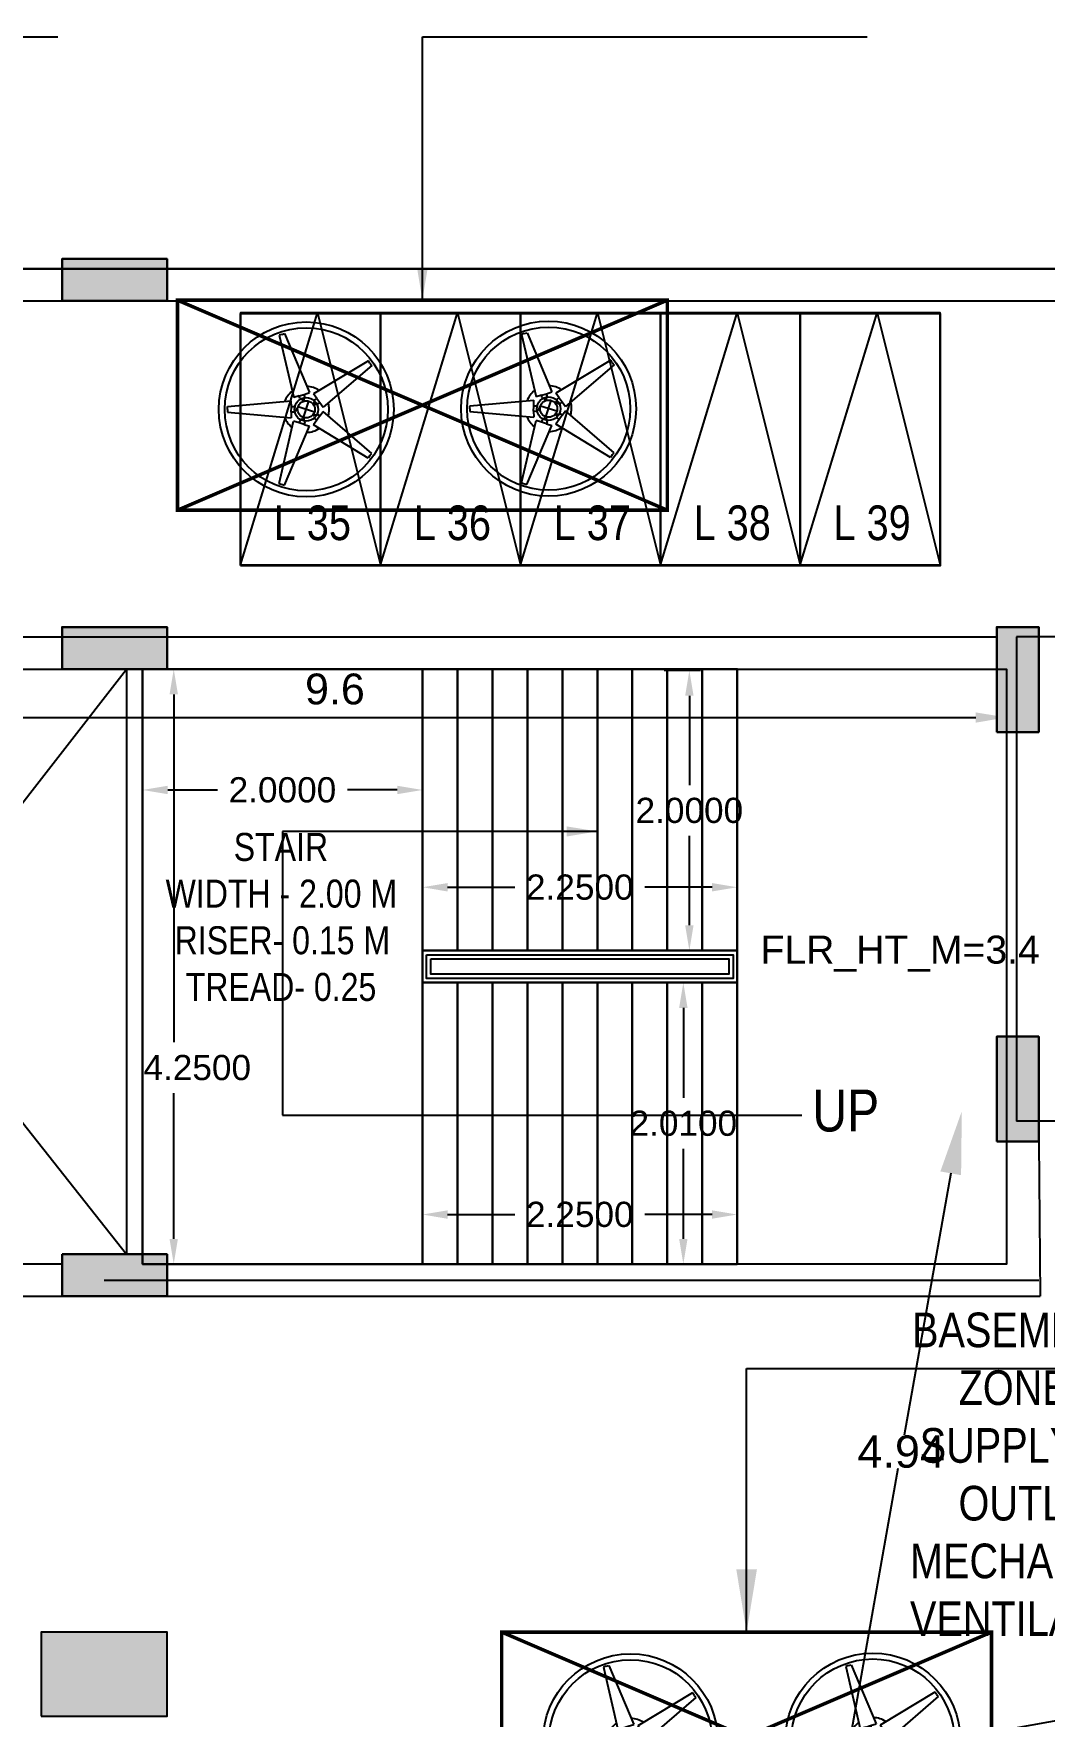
# Model space of a CAD drawing. Header units: metres. Extents: x -38 to 401, y 28 to 287.
# Drawn here: x 151.85 to 159.07, y 93.29 to 105.31 of the extents above; entities that cross this region are included whole.
import ezdxf

# ---------------------------------------------------------------- set-up
doc = ezdxf.new("R2010")
doc.units = ezdxf.units.M
doc.linetypes.add('DOT2', pattern=[0.125, 0, -0.125])
doc.linetypes.add('HIDDEN', pattern=[0.375, 0.25, -0.125])
for name, color, linetype in [('BLK_1_BASEMENT_-2_BLDG_FOOTPRINT', 1, 'Continuous'), ('BLK_1_FLR_-2_BLT_UP_AREA', 1, 'Continuous'), ('BLK_1_FLR_-2_BLT_UP_AREA_DEDUCT', 1, 'Continuous'), ('TWO_WHEELER_PARKING', 4, 'Continuous'), ('UHATCH', 8, 'Continuous')]:
    doc.layers.add(name, color=color, linetype=linetype)
for name, color, linetype, lineweight in [('BLK_1_FLR_-2_FIRESTAIR_1', 1, 'Continuous', 30), ('BLK_1_FLR_-2_FIRESTAIR_1_FLIGHT_1', 7, 'Continuous', 30), ('BLK_1_FLR_-2_FIRESTAIR_1_FLIGHT_2', 7, 'Continuous', 30), ('BLK_1_FLR_-2_FIRESTAIR_1_LANDING_1', 7, 'Continuous', 30), ('UCOLUMN', 6, 'Continuous', 30)]:
    doc.layers.add(name, color=color, linetype=linetype, lineweight=lineweight)
doc.styles.get("Standard").update_dxf_attribs({"font": 'arial.ttf'})
doc.dimstyles.new('ISO-25', dxfattribs={"dimtxt": 2.5, "dimasz": 2.5, "dimexe": 1.25, "dimexo": 0.625, "dimtad": 1, "dimtxsty": 'Standard', "dimcen": 2.5, "dimadec": 0, "dimazin": 0, "dimtfac": 1, "dimtmove": 0, "dimatfit": 3, "dimfxl": 0, "dimarcsym": 0})
doc.dimstyles.get("Standard").update_dxf_attribs({"dimtxt": 0.18, "dimasz": 0.18, "dimexe": 0.18, "dimexo": 0.0625, "dimgap": 0.09, "dimtad": 0, "dimtih": 1, "dimtoh": 1, "dimdec": 4, "dimzin": 0, "dimdsep": 46, "dimtxsty": 'Standard', "dimcen": 0.09, "dimadec": 0, "dimazin": 0, "dimtfac": 1, "dimtdec": 4, "dimtofl": 0, "dimtmove": 0, "dimatfit": 3, "dimfxl": 0, "dimtolj": 1, "dimtzin": 0, "dimarcsym": 0})
doc.dimstyles.new('STANDARD$0', dxfattribs={"dimtxt": 7, "dimasz": 3, "dimexe": 3, "dimexo": 1, "dimgap": 1.5, "dimtad": 1, "dimdec": 1, "dimzin": 1, "dimdsep": 46, "dimlunit": 4, "dimtxsty": 'Standard', "dimblk": 'OBLIQUE', "dimcen": 0.09375, "dimdle": 1, "dimclrd": 8, "dimclre": 8, "dimclrt": 7, "dimadec": 1, "dimazin": 0, "dimtfac": 1, "dimtdec": 1, "dimtix": 1, "dimtmove": 2, "dimatfit": 3, "dimldrblk": 'ARCHTICK', "dimfxl": 0, "dimfrac": 2, "dimtolj": 1, "dimtzin": 0, "dimarcsym": 0})

# ---------------------------------------------------------------- blocks, each defined once
blk = doc.blocks.new('*D239')
at = {"color": 0, "lineweight": -2}
for p, q in [((161.137, 93.613), (159.955, 93.4)), ((158.175, 93.08), (159.357, 93.293))]:
    blk.add_line(p, q, dxfattribs=at)
at = {"color": 0}
for points in [[(161.13, 93.651), (161.144, 93.575), (161.363, 93.654)], [(158.168, 93.117), (158.182, 93.042), (157.948, 93.039)]]:
    blk.add_solid(points, dxfattribs=at)
at = {"layer": 'Defpoints', "color": 0}
for p in [(161.363, 93.654), (161.429, 93.287), (158.014, 92.672)]:
    blk.add_point(p, dxfattribs=at)
at = {"color": 0, "lineweight": 25, "insert": (159.656, 93.346), "char_height": 0.23, "attachment_point": 5}
blk.add_mtext('\\A1;3.47', dxfattribs=at)
blk = doc.blocks.new('*D240')
at = {"color": 0, "lineweight": -2}
for p, q in [((158.4, 97.166), (158.067, 95.294)), ((157.693, 93.187), (158.025, 95.059))]:
    blk.add_line(p, q, dxfattribs=at)
at = {"color": 0}
for points in [[(158.326, 97.179), (158.474, 97.152), (158.479, 97.609)], [(157.619, 93.2), (157.766, 93.174), (157.614, 92.744)]]:
    blk.add_solid(points, dxfattribs=at)
at = {"layer": 'Defpoints', "color": 0}
for p in [(158.479, 97.609), (158.879, 97.537), (158.014, 92.672)]:
    blk.add_point(p, dxfattribs=at)
at = {"color": 0, "lineweight": 25, "insert": (158.046, 95.176), "char_height": 0.23, "attachment_point": 5}
blk.add_mtext('\\A1;4.94', dxfattribs=at)
blk = doc.blocks.new('1250 DIA TUBE AXIAL FAN')
for p, q in [((-20, 563), (-59, 107)), ((20, 563), (-20, 563)), ((20, 563), (21, 563)), ((21, 563), (60, 107)), ((-535, 174), (-542, 155)), ((-542, 155), (-120, -23)), ((-535, 174), (-529, 194)), ((-529, 194), (-83, 90)), ((529, 193), (83, 90)), ((542, 154), (120, -24)), ((536, 174), (529, 193)), ((536, 174), (542, 154)), ((-107, 15), (-120, -23)), ((-107, 15), (-96, 51)), ((-92, 10), (-107, 15)), ((-96, 51), (-83, 90)), ((-80, 46), (-96, 51)), ((-73, 17), (-84, 11)), ((-69, 30), (-75, 41)), ((-60, 15), (-66, 17)), ((-57, 23), (-63, 25)), ((-60, 15), (-57, 23)), ((-19, 107), (-59, 107)), ((-19, 91), (-19, 107)), ((-19, 107), (19, 107)), ((-7, 75), (-16, 84)), ((-4, 61), (-4, 68)), ((-4, 61), (4, 61)), ((4, 61), (4, 68)), ((7, 75), (16, 84)), ((19, 91), (19, 107)), ((19, 107), (60, 107)), ((57, 23), (63, 25)), ((57, 23), (60, 15)), ((60, 15), (66, 17)), ((69, 30), (75, 41)), ((73, 16), (84, 11)), ((80, 46), (96, 51)), ((96, 51), (83, 90)), ((92, 10), (107, 15)), ((96, 51), (107, 15)), ((107, 15), (120, -24)), ((-348, -443), (-111, -52)), ((-78, -76), (-111, -52)), ((-68, -62), (-78, -76)), ((-48, -97), (-78, -76)), ((-50, -56), (-62, -58)), ((-38, -84), (-48, -97)), ((-48, -97), (-15, -121)), ((-39, -47), (-43, -53)), ((-33, -52), (-39, -47)), ((-38, -65), (-37, -77)), ((-33, -52), (-37, -57)), ((48, -97), (15, -122)), ((39, -47), (33, -52)), ((33, -52), (37, -57)), ((38, -65), (36, -77)), ((38, -84), (48, -97)), ((39, -47), (43, -53)), ((78, -76), (48, -97)), ((50, -57), (62, -58)), ((68, -62), (78, -76)), ((78, -76), (111, -52)), ((347, -444), (111, -52)), ((-315, -467), (-15, -121)), ((314, -468), (15, -122)), ((-331, -455), (-348, -443)), ((-331, -455), (-315, -467)), ((331, -456), (314, -468)), ((331, -456), (347, -444))]:
    blk.add_line(p, q)
at = {"ltscale": 0.0001}
for p, q in [((-61, 0), (61, 0)), ((0, 61), (0, -61))]:
    blk.add_line(p, q, dxfattribs=at)
for radius in [625, 583, 84.3, 61.4]:
    blk.add_circle((0, 0), radius, dxfattribs=at)
for centre, major_axis, start_param, end_param in [((0, 0), (26, 162), 0.50271, 1.068087), ((0, 0), (-162, 26), 3.958461, 4.523839), ((-89, 20), (1.54, 9.7), 2.984513, 3.769911), ((-83, 36), (-9.7, 1.54), 3.769911, 4.555309), ((-69, 8), (-9.7, 1.54), 4.555309, 5.340708), ((-60, 34), (1.54, 9.7), 2.199115, 2.984513), ((-9, 91), (-9.7, 1.54), 0.15708, 0.942478), ((-14, 68), (1.54, 9.7), 4.869469, 5.654867), ((14, 68), (-9.7, 1.54), -0.628319, 0.15708), ((9, 91), (-9.7, 1.54), 2.513274, 3.298672), ((60, 34), (1.54, 9.7), 3.612832, 4.39823), ((69, 8), (-9.7, 1.54), 4.39823, 5.183628), ((83, 36), (1.54, 9.7), 0.471239, 1.256637), ((89, 20), (-9.7, 1.54), 1.256637, 2.042035), ((0, 0), (26, 162), 1.759347, 2.324724), ((-60, -68), (-9.7, 1.54), -1.256637, -0.471239), ((-51, -47), (-9.7, 1.54), 1.884956, 2.670354), ((-29, -63), (1.54, 9.7), 1.099557, 1.884956), ((-46, -78), (1.54, 9.7), 4.24115, 5.026548), ((46, -78), (-9.7, 1.54), 0, 0.785398), ((29, -63), (-9.7, 1.54), 3.141593, 3.926991), ((51, -47), (-9.7, 1.54), 0.785398, 1.570796), ((60, -68), (-9.7, 1.54), 3.926991, 4.712389), ((0, 0), (-162, 26), 2.701824, 3.267202), ((0, 0), (-162, 26), 1.445187, 2.010565)]:
    blk.add_ellipse(centre, major_axis=major_axis, ratio=1, start_param=start_param, end_param=end_param)
blk = doc.blocks.new('EXHAUST')
at = {"linetype": 'HIDDEN', "ltscale": 2000, "const_width": 25}
blk.add_lwpolyline([(2295833, -1583280), (2292333, -1583280), (2292333, -1581780), (2295833, -1581780)], close=True, dxfattribs=at)
for points in [[(2295833, -1581780), (2292333, -1583280)], [(2292333, -1581780), (2295833, -1583280)]]:
    blk.add_lwpolyline(points, dxfattribs=at)
at = {"rotation": 162.0287844964822}
for p in [(2293253, -1582560), (2294985, -1582555)]:
    blk.add_blockref('1250 DIA TUBE AXIAL FAN', p, dxfattribs=at)
blk = doc.blocks.new('900 X 900')
at = {"linetype": 'Continuous'}
h = blk.add_hatch(color=256, dxfattribs=at)
h.dxf.hatch_style = 1
h.paths.add_polyline_path([(0, 150), (900, 150), (900, 750), (0, 750)])
blk.add_lwpolyline([(0, 150), (900, 150), (900, 750), (0, 750)], close=True, dxfattribs=at)
blk = doc.blocks.new('300 x 750')
at = {"layer": 'UHATCH', "linetype": 'Continuous'}
h = blk.add_hatch(color=256, dxfattribs=at)
h.dxf.hatch_style = 1
h.paths.add_polyline_path([(750, 0), (750, 300), (0, 300), (0, 0)])
at = {"layer": 'UCOLUMN', "linetype": 'Continuous'}
blk.add_lwpolyline([(0, 300), (0, 0), (750, 0), (750, 300)], close=True, dxfattribs=at)
blk = doc.blocks.new('CXBCCB')
at = {"linetype": 'Continuous', "xscale": -1, "rotation": 180}
for p in [(-15840, 41260), (-15840, 38630)]:
    blk.add_blockref('300 x 750', p, dxfattribs=at)
at = {"linetype": 'Continuous', "rotation": 90.00000000242422}
for p in [(-8860, 37880), (-8860, 34955)]:
    blk.add_blockref('300 x 750', p, dxfattribs=at)
at = {"linetype": 'Continuous'}
for name, p in [('300 x 750', (-15840, 33850)), ('900 X 900', (-15990, 30700))]:
    blk.add_blockref(name, p, dxfattribs=at)
blk = doc.blocks.new('*D305')
at = {"color": 0, "lineweight": -2}
for p, q in [((146.794, 107.909), (156.194, 107.909)), ((167.429, 107.909), (158.03, 107.909))]:
    blk.add_line(p, q, dxfattribs=at)
at = {"color": 0}
for points in [[(146.794, 107.947), (146.794, 107.87), (146.564, 107.909)], [(167.429, 107.947), (167.429, 107.87), (167.659, 107.909)]]:
    blk.add_solid(points, dxfattribs=at)
at = {"layer": 'Defpoints', "color": 0}
for p in [(167.659, 107.909), (167.659, 103.395), (146.564, 103.312)]:
    blk.add_point(p, dxfattribs=at)
at = {"color": 0, "lineweight": 25, "insert": (157.112, 107.909), "char_height": 0.25, "attachment_point": 5}
blk.add_mtext('\\A1;21.0950', dxfattribs=at)
blk = doc.blocks.new('*D695')
at = {"color": 0, "linetype": 'DOT2', "lineweight": -2}
for p, q in [((149.199, 100.422), (149.199, 99.172)), ((158.799, 100.422), (158.799, 99.172))]:
    blk.add_line(p, q, dxfattribs=at)
at = {"color": 0, "lineweight": -2}
blk.add_line((149.419, 100.422), (158.579, 100.422), dxfattribs=at)
at = {"color": 0}
for points in [[(149.419, 100.458), (149.419, 100.385), (149.199, 100.422)], [(158.579, 100.458), (158.579, 100.385), (158.799, 100.422)]]:
    blk.add_solid(points, dxfattribs=at)
at = {"layer": 'Defpoints', "color": 0}
for p in [(149.199, 100.767), (158.799, 100.767), (158.799, 100.422)]:
    blk.add_point(p, dxfattribs=at)
at = {"color": 0, "insert": (153.999, 100.624), "char_height": 0.22, "attachment_point": 5}
blk.add_mtext('9.6', dxfattribs=at)
blk = doc.blocks.new('*D1118')
at = {"layer": 'BLK_1_FLR_-2_FIRESTAIR_1_LANDING_1', "color": 0, "linetype": 'Continuous', "lineweight": -2}
for p, q in [((152.624, 99.856), (152.624, 100.084)), ((154.624, 99.856), (154.624, 100.084))]:
    blk.add_line(p, q, dxfattribs=at)
at = {"layer": 'BLK_1_FLR_-2_FIRESTAIR_1_LANDING_1', "color": 0, "lineweight": -2}
for p, q in [((152.804, 99.904), (153.16, 99.904)), ((154.444, 99.904), (154.089, 99.904))]:
    blk.add_line(p, q, dxfattribs=at)
at = {"layer": 'BLK_1_FLR_-2_FIRESTAIR_1_LANDING_1', "color": 0, "linetype": 'Continuous'}
for points in [[(152.804, 99.934), (152.804, 99.874), (152.624, 99.904)], [(154.444, 99.934), (154.444, 99.874), (154.624, 99.904)]]:
    blk.add_solid(points, dxfattribs=at)
at = {"layer": 'Defpoints', "color": 0, "linetype": 'Continuous'}
for p in [(154.624, 99.904), (152.624, 99.793), (154.624, 99.793)]:
    blk.add_point(p, dxfattribs=at)
at = {"layer": 'BLK_1_FLR_-2_FIRESTAIR_1_LANDING_1', "color": 0, "linetype": 'Continuous', "insert": (153.624, 99.904), "char_height": 0.18, "attachment_point": 5}
blk.add_mtext('\\A1;2.0000', dxfattribs=at)
blk = doc.blocks.new('*D1173')
at = {"layer": 'BLK_1_FLR_-2_FIRESTAIR_1_FLIGHT_1', "color": 0, "linetype": 'Continuous', "lineweight": -2}
for p, q in [((154.624, 96.58), (154.624, 97.051)), ((156.874, 96.58), (156.874, 97.051)), ((154.804, 96.871), (155.285, 96.871)), ((156.694, 96.871), (156.214, 96.871))]:
    blk.add_line(p, q, dxfattribs=at)
at = {"layer": 'BLK_1_FLR_-2_FIRESTAIR_1_FLIGHT_1', "color": 0, "linetype": 'Continuous'}
for points in [[(154.804, 96.901), (154.804, 96.841), (154.624, 96.871)], [(156.694, 96.901), (156.694, 96.841), (156.874, 96.871)]]:
    blk.add_solid(points, dxfattribs=at)
at = {"layer": 'Defpoints', "color": 0, "linetype": 'Continuous'}
for p in [(156.874, 96.871), (154.624, 96.517), (156.874, 96.517)]:
    blk.add_point(p, dxfattribs=at)
at = {"layer": 'BLK_1_FLR_-2_FIRESTAIR_1_FLIGHT_1', "color": 0, "linetype": 'Continuous', "insert": (155.749, 96.871), "char_height": 0.18, "attachment_point": 5}
blk.add_mtext('\\A1;2.2500', dxfattribs=at)
blk = doc.blocks.new('*D1174')
at = {"layer": 'BLK_1_FLR_-2_FIRESTAIR_1_FLIGHT_2', "color": 0, "linetype": 'Continuous', "lineweight": -2}
for p, q in [((154.624, 98.82), (154.624, 99.389)), ((156.874, 98.82), (156.874, 99.389)), ((154.804, 99.209), (155.285, 99.209)), ((156.694, 99.209), (156.214, 99.209))]:
    blk.add_line(p, q, dxfattribs=at)
at = {"layer": 'BLK_1_FLR_-2_FIRESTAIR_1_FLIGHT_2', "color": 0, "linetype": 'Continuous'}
for points in [[(154.804, 99.239), (154.804, 99.179), (154.624, 99.209)], [(156.694, 99.239), (156.694, 99.179), (156.874, 99.209)]]:
    blk.add_solid(points, dxfattribs=at)
at = {"layer": 'Defpoints', "color": 0, "linetype": 'Continuous'}
for p in [(156.874, 99.209), (154.624, 98.757), (156.874, 98.757)]:
    blk.add_point(p, dxfattribs=at)
at = {"layer": 'BLK_1_FLR_-2_FIRESTAIR_1_FLIGHT_2', "color": 0, "linetype": 'Continuous', "insert": (155.749, 99.209), "char_height": 0.18, "attachment_point": 5}
blk.add_mtext('\\A1;2.2500', dxfattribs=at)
blk = doc.blocks.new('*D1175')
at = {"layer": 'BLK_1_FLR_-2_FIRESTAIR_1_FLIGHT_1', "color": 0, "linetype": 'Continuous', "lineweight": -2}
for p, q in [((156.612, 98.527), (156.309, 98.527)), ((156.489, 98.347), (156.489, 97.704)), ((156.489, 96.697), (156.489, 97.341)), ((156.612, 96.517), (156.309, 96.517))]:
    blk.add_line(p, q, dxfattribs=at)
at = {"layer": 'BLK_1_FLR_-2_FIRESTAIR_1_FLIGHT_1', "color": 0, "linetype": 'Continuous'}
for points in [[(156.459, 98.347), (156.519, 98.347), (156.489, 98.527)], [(156.459, 96.697), (156.519, 96.697), (156.489, 96.517)]]:
    blk.add_solid(points, dxfattribs=at)
at = {"layer": 'Defpoints', "color": 0, "linetype": 'Continuous'}
for p in [(156.674, 98.527), (156.489, 96.517), (156.674, 96.517)]:
    blk.add_point(p, dxfattribs=at)
at = {"layer": 'BLK_1_FLR_-2_FIRESTAIR_1_FLIGHT_1', "color": 0, "linetype": 'Continuous', "insert": (156.489, 97.522), "char_height": 0.18, "attachment_point": 5}
blk.add_mtext('\\A1;2.0100', dxfattribs=at)
blk = doc.blocks.new('*D1176')
at = {"layer": 'BLK_1_FLR_-2_FIRESTAIR_1_FLIGHT_2', "color": 0, "linetype": 'Continuous', "lineweight": -2}
for p, q in [((156.612, 100.757), (156.352, 100.757)), ((156.532, 100.577), (156.532, 99.939)), ((156.532, 98.937), (156.532, 99.576)), ((156.612, 98.757), (156.352, 98.757))]:
    blk.add_line(p, q, dxfattribs=at)
at = {"layer": 'BLK_1_FLR_-2_FIRESTAIR_1_FLIGHT_2', "color": 0, "linetype": 'Continuous'}
for points in [[(156.502, 100.577), (156.562, 100.577), (156.532, 100.757)], [(156.502, 98.937), (156.562, 98.937), (156.532, 98.757)]]:
    blk.add_solid(points, dxfattribs=at)
at = {"layer": 'Defpoints', "color": 0, "linetype": 'Continuous'}
for p in [(156.532, 100.757), (156.674, 100.757), (156.674, 98.757)]:
    blk.add_point(p, dxfattribs=at)
at = {"layer": 'BLK_1_FLR_-2_FIRESTAIR_1_FLIGHT_2', "color": 0, "linetype": 'Continuous', "insert": (156.532, 99.757), "char_height": 0.18, "attachment_point": 5}
blk.add_mtext('\\A1;2.0000', dxfattribs=at)
blk = doc.blocks.new('*D1177')
at = {"layer": 'BLK_1_FLR_-2_FIRESTAIR_1_LANDING_1', "color": 0, "linetype": 'Continuous', "lineweight": -2}
for p, q in [((152.687, 100.767), (153.027, 100.767)), ((152.687, 96.517), (153.027, 96.517))]:
    blk.add_line(p, q, dxfattribs=at)
at = {"layer": 'BLK_1_FLR_-2_FIRESTAIR_1_LANDING_1', "color": 0, "lineweight": -2}
for p, q in [((152.847, 100.587), (152.847, 98.102)), ((152.847, 96.697), (152.847, 97.738))]:
    blk.add_line(p, q, dxfattribs=at)
at = {"layer": 'BLK_1_FLR_-2_FIRESTAIR_1_LANDING_1', "color": 0, "linetype": 'Continuous'}
for points in [[(152.817, 100.587), (152.877, 100.587), (152.847, 100.767)], [(152.817, 96.697), (152.877, 96.697), (152.847, 96.517)]]:
    blk.add_solid(points, dxfattribs=at)
at = {"layer": 'Defpoints', "color": 0, "linetype": 'Continuous'}
for p in [(152.624, 100.767), (152.624, 96.517), (152.847, 96.517)]:
    blk.add_point(p, dxfattribs=at)
at = {"layer": 'BLK_1_FLR_-2_FIRESTAIR_1_LANDING_1', "color": 0, "linetype": 'Continuous', "insert": (153.015, 97.92), "char_height": 0.18, "attachment_point": 5}
blk.add_mtext('\\A1;4.2500', dxfattribs=at)

msp = doc.modelspace()

# ---------------------------------------------------------------- linework, layer by layer
at = {"lineweight": 25}
for p, q in [((146.33941, 103.62742), (161.42941, 103.62742)), ((146.56941, 103.39742), (161.42941, 103.39742)), ((158.86941, 100.99742), (158.86941, 97.53742)), ((161.72941, 100.99742), (158.86941, 100.99742)), ((161.72941, 97.53742), (158.86941, 97.53742))]:
    msp.add_line(p, q, dxfattribs=at)
at = {"color": 7, "lineweight": 25}
for p, q in [((148.96941, 100.99742), (158.72941, 100.99742)), ((149.19941, 96.51742), (152.50943, 100.76742)), ((149.20941, 100.75742), (152.50943, 96.58742)), ((148.96941, 96.28742), (152.34941, 96.28742)), ((152.34941, 96.40242), (159.02941, 96.40242)), ((152.57441, 96.28742), (159.03873, 96.28742))]:
    msp.add_line(p, q, dxfattribs=at)
for p, q in [((152.50943, 100.76742), (152.50943, 96.58742)), ((152.62443, 100.76742), (152.62443, 96.58742)), ((154.62443, 100.76742), (154.62443, 98.64242)), ((154.87443, 100.76742), (154.87443, 98.75742)), ((155.12443, 100.76742), (155.12443, 98.75742)), ((155.37443, 100.76742), (155.37443, 98.75742)), ((155.62443, 100.76742), (155.62443, 98.75742)), ((155.87443, 100.76742), (155.87443, 98.75742)), ((156.12443, 100.76742), (156.12443, 98.75742)), ((156.37443, 100.76742), (156.37443, 98.75742)), ((156.62443, 100.76742), (156.62443, 98.75742)), ((154.62443, 98.75742), (156.87443, 98.75742)), ((154.62443, 96.51742), (154.62443, 98.64242)), ((156.87443, 96.51742), (156.87443, 98.64242)), ((154.62443, 98.52742), (156.87443, 98.52742)), ((154.87443, 96.51742), (154.87443, 98.52742)), ((155.12443, 96.51742), (155.12443, 98.52742)), ((155.37443, 96.51742), (155.37443, 98.52742)), ((155.62443, 96.51742), (155.62443, 98.52742)), ((155.87443, 96.51742), (155.87443, 98.52742)), ((156.12443, 96.51742), (156.12443, 98.52742)), ((156.37443, 96.51742), (156.37443, 98.52742)), ((156.62443, 96.51742), (156.62443, 98.52742)), ((153.62443, 97.57992), (157.33642, 97.57992)), ((159.02939, 97.39276), (159.03873, 96.28742))]:
    msp.add_line(p, q)
at = {"lineweight": 25}
for points in [[(153.32478, 101.51242), (154.32478, 101.51242), (154.32478, 103.31242), (153.32478, 103.31242)], [(154.32478, 101.51242), (155.32478, 101.51242), (155.32478, 103.31242), (154.32478, 103.31242)], [(155.32478, 101.51242), (156.32478, 101.51242), (156.32478, 103.31242), (155.32478, 103.31242)], [(156.32478, 101.51242), (157.32478, 101.51242), (157.32478, 103.31242), (156.32478, 103.31242)], [(157.32478, 101.51242), (158.32478, 101.51242), (158.32478, 103.31242), (157.32478, 103.31242)]]:
    msp.add_lwpolyline(points, close=True, dxfattribs=at)
for points in [[(153.32478, 101.51242), (153.87478, 103.31242), (154.32478, 101.51242)], [(154.32478, 101.51242), (154.87478, 103.31242), (155.32478, 101.51242)], [(155.32478, 101.51242), (155.87478, 103.31242), (156.32478, 101.51242)], [(156.32478, 101.51242), (156.87478, 103.31242), (157.32478, 101.51242)], [(157.32478, 101.51242), (157.87478, 103.31242), (158.32478, 101.51242)]]:
    msp.add_lwpolyline(points, dxfattribs=at)
at = {"color": 7, "lineweight": 25}
msp.add_lwpolyline([(152.04941, 96.51742), (149.19941, 96.51742), (149.19941, 100.76742), (158.79941, 100.76742), (158.79941, 96.51742), (152.79941, 96.51742)], dxfattribs=at)
for points in [[(154.62443, 98.75742), (156.87443, 98.75742), (156.87443, 98.52742), (154.62443, 98.52742)], [(154.65443, 98.72742), (156.84443, 98.72742), (156.84443, 98.55742), (154.65443, 98.55742)], [(154.68443, 98.69742), (156.81443, 98.69742), (156.81443, 98.58742), (154.68443, 98.58742)]]:
    msp.add_lwpolyline(points, close=True)
at = {"layer": 'BLK_1_BASEMENT_-2_BLDG_FOOTPRINT', "color": 1, "lineweight": 30}
msp.add_lwpolyline([(173.84897, 93.51492), (167.88941, 93.51492), (167.88941, 103.62742), (146.33941, 103.62742), (146.33941, 100.46499, -0.41420868), (146.08941, 100.21499), (141.56442, 100.21491, 0.41416154), (141.31442, 99.96495), (141.30941, 68.80742), (141.31441, 44.30913), (167.88941, 44.30913), (167.88941, 58.75742), (172.11023, 58.75742, 0.39869961), (172.35987, 58.99411), (173.86527, 87.23401), (174.09879, 93.25523, 0.42561312)], format="xyb", close=True, dxfattribs=at)
at = {"layer": 'BLK_1_FLR_-2_BLT_UP_AREA', "color": 12, "lineweight": 30}
msp.add_lwpolyline([(173.84897, 93.51492), (167.88941, 93.51492), (167.88941, 103.62742), (146.33941, 103.62742), (146.33941, 100.46499, -0.41420868), (146.08941, 100.21499), (141.56442, 100.21491, 0.41416154), (141.31442, 99.96495), (141.30941, 68.80742), (141.31441, 44.30913), (167.88941, 44.30913), (167.88941, 58.75742), (172.11023, 58.75742, 0.39869961), (172.35987, 58.99411), (173.86527, 87.23401), (174.09879, 93.25523, 0.42561312)], format="xyb", close=True, dxfattribs=at)
at = {"layer": 'BLK_1_FLR_-2_BLT_UP_AREA_DEDUCT', "color": 12, "lineweight": 30}
msp.add_lwpolyline([(173.84897, 93.51492), (167.88941, 93.51492), (167.88941, 103.62742), (146.33941, 103.62742), (146.33941, 100.46499, -0.41420868), (146.08941, 100.21499), (141.56442, 100.21491, 0.41416154), (141.31442, 99.96495), (141.30941, 68.80742), (141.31441, 44.30913), (167.88941, 44.30913), (167.88941, 58.75742), (172.11023, 58.75742, 0.39869961), (172.35987, 58.99411), (173.86527, 87.23401), (174.09879, 93.25523, 0.42561312)], format="xyb", close=True, dxfattribs=at)
at = {"layer": 'BLK_1_FLR_-2_FIRESTAIR_1', "linetype": 'Continuous'}
msp.add_lwpolyline([(152.62443, 100.76742), (156.87443, 100.76742), (156.87443, 96.51742), (152.62443, 96.51742)], close=True, dxfattribs=at)
at = {"layer": 'BLK_1_FLR_-2_FIRESTAIR_1_FLIGHT_1', "color": 7, "linetype": 'Continuous'}
for p, q in [((154.62443, 96.51742), (154.62443, 98.52742)), ((154.87443, 96.51742), (154.87443, 98.52742)), ((155.12443, 96.51742), (155.12443, 98.52742)), ((155.37443, 96.51742), (155.37443, 98.52742)), ((155.62443, 96.51742), (155.62443, 98.52742)), ((155.87443, 96.51742), (155.87443, 98.52742)), ((156.12443, 96.51742), (156.12443, 98.52742)), ((156.37443, 96.51742), (156.37443, 98.52742)), ((156.62443, 96.51742), (156.62443, 98.52742)), ((156.87443, 96.51742), (156.87443, 98.52742))]:
    msp.add_line(p, q, dxfattribs=at)
msp.add_lwpolyline([(154.62443, 98.52742), (156.87443, 98.52742), (156.87443, 96.51742), (154.62443, 96.51742)], close=True, dxfattribs=at)
at = {"layer": 'BLK_1_FLR_-2_FIRESTAIR_1_FLIGHT_2', "color": 7, "linetype": 'Continuous'}
for p, q in [((154.62443, 100.75742), (154.62443, 98.74742)), ((154.87443, 100.76742), (154.87443, 98.75742)), ((155.12443, 100.76742), (155.12443, 98.75742)), ((155.37443, 100.76742), (155.37443, 98.75742)), ((155.62443, 100.76742), (155.62443, 98.75742)), ((155.87443, 100.76742), (155.87443, 98.75742)), ((156.12443, 100.76742), (156.12443, 98.75742)), ((156.37443, 100.76742), (156.37443, 98.75742)), ((156.62443, 100.76742), (156.62443, 98.75742)), ((156.87443, 100.75742), (156.87443, 98.75742))]:
    msp.add_line(p, q, dxfattribs=at)
msp.add_lwpolyline([(154.62443, 100.76742), (156.87443, 100.76742), (156.87443, 98.75742), (154.62443, 98.75742)], close=True, dxfattribs=at)
at = {"layer": 'BLK_1_FLR_-2_FIRESTAIR_1_LANDING_1'}
msp.add_lwpolyline([(152.62443, 100.76742), (154.62443, 100.76742), (154.62443, 96.51742), (152.62443, 96.51742)], close=True, dxfattribs=at)
at = {"layer": 'TWO_WHEELER_PARKING', "color": 2, "lineweight": 30}
for points in [[(153.32478, 101.50746), (154.32478, 101.50746), (154.32478, 103.30746), (153.32478, 103.30746)], [(154.32478, 101.50746), (155.32478, 101.50746), (155.32478, 103.30746), (154.32478, 103.30746)], [(155.32478, 101.50746), (156.32478, 101.50746), (156.32478, 103.30746), (155.32478, 103.30746)], [(156.32478, 101.50746), (157.32478, 101.50746), (157.32478, 103.30746), (156.32478, 103.30746)], [(157.32478, 101.50746), (158.32478, 101.50746), (158.32478, 103.30746), (157.32478, 103.30746)]]:
    msp.add_lwpolyline(points, close=True, dxfattribs=at)

# ---------------------------------------------------------------- block references
at = {"lineweight": 25, "xscale": 0.001, "yscale": 0.001, "zscale": 0.001}
for name, p in [('CXBCCB', (167.88941, 62.43742)), ('CXBCCB', (167.88941, 62.43742)), ('EXHAUST', (-2139.45888, 1685.18285)), ('EXHAUST', (-2137.14182, 1675.66785))]:
    msp.add_blockref(name, p, dxfattribs=at)

# ---------------------------------------------------------------- texts
at = {"lineweight": 25, "char_height": 0.2475, "attachment_point": 1}
for s, insert, width in [('{\\fArial Narrow|b0|i0|c0|p34;\\W1.6158; \\W1;L 35 }', (153.43437, 101.9364), 0.7746036), ('{\\fArial Narrow|b0|i0|c0|p34;\\W1.62651; \\W1;L 36 }', (154.43437, 101.9364), 0.7746036), ('{\\fArial Narrow|b0|i0|c0|p34;\\W1.62651; \\W1;L 37 }', (155.43437, 101.9364), 0.7746036), ('{\\fArial Narrow|b0|i0|c0|p34;\\W1.62222; \\W1;L 38 }', (156.43437, 101.9364), 0.7746036), ('{\\fArial Narrow|b0|i0|c0|p34;\\W1.62222; \\W1;L 39 }', (157.43437, 101.9364), 0.7746036), ('{\\fArial Narrow|b0|i0|c0|p34;\\W5.68397;  \\W1;\\P{\\W0.170947; }BASEMENT-II\\P{\\W4.408634; }ZONE- 2\\P{\\W0.882938; }SUPPLY AIR \\P{\\W4.398998; }OUTLET \\PMECHANICAL \\PVENTILATION}', (158.10867, 96.58319), 1.7925458)]:
    msp.add_mtext(s, dxfattribs=dict(at, insert=insert, width=width))
at = {"color": 7, "lineweight": 25, "width": 1.8424125, "attachment_point": 1}
for s, insert, char_height in [('{\\fArial Narrow|b0|i0|c0|p34;\\W9.27075; \\W1;STAIR\\P{\\W1.631566; }WIDTH - 2.00 M\\P{\\W2.642273; }RISER- 0.15 M\\P{\\W3.888526; }TREAD- 0.25}', (152.68509, 99.59717, -12.79858), 0.2), ('{\\fArial Narrow|b0|i0|c0|p34;\\W7.36002; \\W1;UP}', (156.70803, 97.7642), 0.3)]:
    msp.add_mtext(s, dxfattribs=dict(at, insert=insert, char_height=char_height))
at = {"layer": 'BLK_1_FLR_-2_FIRESTAIR_1', "linetype": 'Continuous', "insert": (158.03845, 98.86353), "char_height": 0.2, "width": 1.9016385, "attachment_point": 2}
msp.add_mtext('FLR_HT_M=3.4', dxfattribs=at)

# ---------------------------------------------------------------- dimensions: what is measured, and where the dimension line sits
at = {"lineweight": 25}
dim = msp.add_linear_dim(base=(167.65941, 107.90856), p1=(146.56441, 103.31242), p2=(167.65941, 103.39492), dimstyle='Standard', override={"dimscale": 1, "dimtxt": 0.25, "dimasz": 0.23, "dimgap": 0.3, "dimpost": '\\X', "dimse1": 1, "dimse2": 1, "dimtmove": 1, "dimfxl": 25.4}, dxfattribs=at)
dim.commit()
dim.dimension.update_dxf_attribs({"geometry": '*D305', "text_midpoint": (157.11191, 107.90856)})
dim = msp.add_aligned_dim(p1=(149.19941, 100.76742), p2=(158.79941, 100.76742), distance=-0.34578, dimstyle='ISO-25', override={"dimtxt": 0.22, "dimasz": 0.22, "dimgap": 0.09, "dimdsep": 46, "dimcen": 1, "dimfxl": 0, "dimfxlon": 1, "dimarcsym": 1})
dim.commit()
dim.dimension.update_dxf_attribs({"geometry": '*D695', "text_midpoint": (153.99941, 100.62396)})
dim = msp.add_linear_dim(base=(158.47882, 97.60865), p1=(158.01441, 92.67242), p2=(158.87941, 97.53742), angle=79.918134, text='4.94', dimstyle='Standard', override={"dimscale": 1, "dimtxt": 0.23, "dimasz": 0.45, "dimgap": 0, "dimse1": 1, "dimse2": 1, "dimtmove": 1}, dxfattribs=at)
dim.commit()
dim.dimension.update_dxf_attribs({"geometry": '*D240', "text_midpoint": (158.04632, 95.17615), "dimtype": 129})
dim = msp.add_aligned_dim(p1=(158.01441, 92.67242), p2=(161.42941, 93.28742), distance=0.37233, text='3.47', dimstyle='Standard', override={"dimscale": 1, "dimtxt": 0.23, "dimasz": 0.23, "dimgap": 0, "dimse1": 1, "dimse2": 1, "dimtmove": 1}, dxfattribs=at)
dim.commit()
dim.dimension.update_dxf_attribs({"geometry": '*D239', "text_midpoint": (159.65592, 93.34636)})
at = {"layer": 'BLK_1_FLR_-2_FIRESTAIR_1_FLIGHT_1', "color": 2, "linetype": 'Continuous'}
dim = msp.add_linear_dim(base=(156.48944, 96.51742), p1=(156.67443, 98.52742), p2=(156.67443, 96.51742), angle=90, dimstyle='STANDARD$0', override={"dimtxt": 0.18, "dimasz": 0.18, "dimexe": 0.18, "dimexo": 0.0625, "dimgap": 0.09, "dimtad": 0, "dimtih": 1, "dimtoh": 1, "dimdec": 4, "dimzin": 0, "dimlunit": 2, "dimpost": '', "dimcen": 0.09, "dimdle": 0, "dimclrd": 0, "dimclre": 0, "dimclrt": 0, "dimadec": 0, "dimtdec": 4, "dimtix": 0, "dimtofl": 0, "dimtmove": 0, "dimfrac": 0}, dxfattribs=at)
dim.commit()
dim.dimension.update_dxf_attribs({"geometry": '*D1175', "text_midpoint": (156.48944, 97.52242)})
at = {"layer": 'BLK_1_FLR_-2_FIRESTAIR_1_FLIGHT_1', "color": 1, "linetype": 'Continuous'}
dim = msp.add_linear_dim(base=(156.87443, 96.8713), p1=(154.62443, 96.51742), p2=(156.87443, 96.51742), dimstyle='STANDARD$0', override={"dimtxt": 0.18, "dimasz": 0.18, "dimexe": 0.18, "dimexo": 0.0625, "dimgap": 0.09, "dimtad": 0, "dimtih": 1, "dimtoh": 1, "dimdec": 4, "dimzin": 0, "dimlunit": 2, "dimpost": '', "dimcen": 0.09, "dimdle": 0, "dimclrd": 0, "dimclre": 0, "dimclrt": 0, "dimadec": 0, "dimtdec": 4, "dimtix": 0, "dimtofl": 0, "dimtmove": 0, "dimfrac": 0}, dxfattribs=at)
dim.commit()
dim.dimension.update_dxf_attribs({"geometry": '*D1173', "text_midpoint": (155.74943, 96.8713)})
at = {"layer": 'BLK_1_FLR_-2_FIRESTAIR_1_FLIGHT_2', "color": 2, "linetype": 'Continuous'}
dim = msp.add_linear_dim(base=(156.53177, 100.75742), p1=(156.67443, 98.75742), p2=(156.67443, 100.75742), angle=90, dimstyle='STANDARD$0', override={"dimtxt": 0.18, "dimasz": 0.18, "dimexe": 0.18, "dimexo": 0.0625, "dimgap": 0.09, "dimtad": 0, "dimtih": 1, "dimtoh": 1, "dimdec": 4, "dimzin": 0, "dimlunit": 2, "dimpost": '', "dimcen": 0.09, "dimdle": 0, "dimclrd": 0, "dimclre": 0, "dimclrt": 0, "dimadec": 0, "dimtdec": 4, "dimtix": 0, "dimtofl": 0, "dimtmove": 0, "dimfrac": 0}, dxfattribs=at)
dim.commit()
dim.dimension.update_dxf_attribs({"geometry": '*D1176', "text_midpoint": (156.53177, 99.75742)})
at = {"layer": 'BLK_1_FLR_-2_FIRESTAIR_1_FLIGHT_2', "color": 1, "linetype": 'Continuous'}
dim = msp.add_linear_dim(base=(156.87443, 99.20884), p1=(154.62443, 98.75742), p2=(156.87443, 98.75742), dimstyle='STANDARD$0', override={"dimtxt": 0.18, "dimasz": 0.18, "dimexe": 0.18, "dimexo": 0.0625, "dimgap": 0.09, "dimtad": 0, "dimtih": 1, "dimtoh": 1, "dimdec": 4, "dimzin": 0, "dimlunit": 2, "dimpost": '', "dimcen": 0.09, "dimdle": 0, "dimclrd": 0, "dimclre": 0, "dimclrt": 0, "dimadec": 0, "dimtdec": 4, "dimtix": 0, "dimtofl": 0, "dimtmove": 0, "dimfrac": 0}, dxfattribs=at)
dim.commit()
dim.dimension.update_dxf_attribs({"geometry": '*D1174', "text_midpoint": (155.74943, 99.20884)})
at = {"layer": 'BLK_1_FLR_-2_FIRESTAIR_1_LANDING_1', "color": 1, "linetype": 'Continuous'}
dim = msp.add_linear_dim(base=(152.84706, 96.51742), p1=(152.62443, 100.76742), p2=(152.62443, 96.51742), angle=90, dimstyle='STANDARD$0', override={"dimtxt": 0.18, "dimasz": 0.18, "dimexe": 0.18, "dimexo": 0.0625, "dimgap": 0.09, "dimtad": 0, "dimtih": 1, "dimtoh": 1, "dimdec": 4, "dimzin": 0, "dimlunit": 2, "dimpost": '', "dimcen": 0.09, "dimdle": 0, "dimclrd": 0, "dimclre": 0, "dimclrt": 0, "dimadec": 0, "dimtdec": 4, "dimtix": 0, "dimtofl": 0, "dimtmove": 1, "dimfxl": 5, "dimfrac": 0}, dxfattribs=at)
dim.commit()
dim.dimension.update_dxf_attribs({"geometry": '*D1177', "text_midpoint": (153.01533, 97.92005), "dimtype": 160})
at = {"layer": 'BLK_1_FLR_-2_FIRESTAIR_1_LANDING_1', "color": 2, "linetype": 'Continuous'}
dim = msp.add_linear_dim(base=(154.62443, 99.90393), p1=(152.62443, 99.79313), p2=(154.62443, 99.79313), dimstyle='STANDARD$0', override={"dimtxt": 0.18, "dimasz": 0.18, "dimexe": 0.18, "dimexo": 0.0625, "dimgap": 0.09, "dimtad": 0, "dimtih": 1, "dimtoh": 1, "dimdec": 4, "dimzin": 0, "dimlunit": 2, "dimpost": '', "dimcen": 0.09, "dimdle": 0, "dimclrd": 0, "dimclre": 0, "dimclrt": 0, "dimadec": 0, "dimtdec": 4, "dimtix": 0, "dimtofl": 0, "dimtmove": 1, "dimfxl": 5, "dimfrac": 0}, dxfattribs=at)
dim.commit()
dim.dimension.update_dxf_attribs({"geometry": '*D1118', "text_midpoint": (153.62443, 99.90393)})

# ---------------------------------------------------------------- leaders
at = {"lineweight": 25}
for points, override in [([(148.83911, 103.40242), (148.83911, 105.28497), (152.01771, 105.28497)], {"dimscale": 1, "dimtxt": 0.23, "dimasz": 0.23, "dimgap": 0, "dimse1": 1, "dimse2": 1, "dimtmove": 1}), ([(154.6241, 103.40242), (154.6241, 105.28497), (157.8027, 105.28497)], {"dimscale": 1, "dimtxt": 0.23, "dimasz": 0.23, "dimgap": 0, "dimse1": 1, "dimse2": 1, "dimtmove": 1}), ([(156.94117, 93.88742), (156.94117, 95.76997), (160.11976, 95.76997)], {"dimscale": 1, "dimtxt": 0.23, "dimasz": 0.45, "dimgap": 0, "dimse1": 1, "dimse2": 1, "dimtmove": 1})]:
    msp.add_leader(points, dimstyle='Standard', override=override, dxfattribs=at)
msp.add_leader([(155.87443, 99.60785), (153.62443, 99.60785), (153.62443, 97.57992)], dimstyle='ISO-25', override={"dimtxt": 0.22, "dimasz": 0.22, "dimgap": 0.09, "dimtad": 0, "dimdsep": 46, "dimcen": 1, "dimfxl": 0, "dimfxlon": 1, "dimarcsym": 1})

doc.saveas('drawing.dxf')
